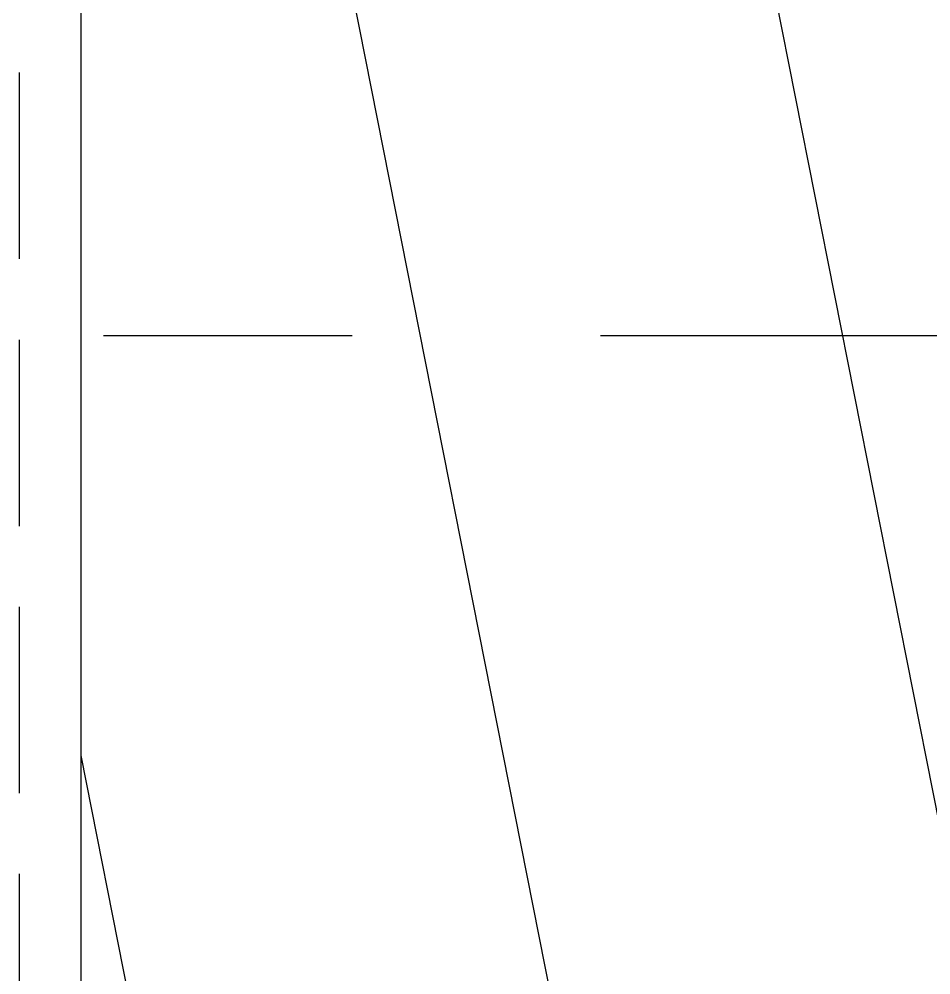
# Model space of a CAD drawing. Header units: millimetres. Extents: x -92759 to 184353, y -15225 to 86714.
# Drawn here: x -73608 to -72507, y 51569 to 52723 of the extents above; entities that cross this region are included whole.
import ezdxf

# ---------------------------------------------------------------- set-up
doc = ezdxf.new("R2010")
doc.units = ezdxf.units.MM
doc.linetypes.add('IDA - Grid Line', pattern=[2100, 1200, -300, 300, -300])
doc.linetypes.add('IDA - Hidden 065', pattern=[322.5, 225, -97.5])
doc.layers.add('0-1', color=9, linetype='Continuous')
doc.layers.add('A-_FLOR----_E', color=8, linetype='Continuous')
for name, color, linetype, true_color in [('A-_DETA----_E-6', 7, 'Continuous', 0x969696), ('A-_DETA----_E-7', 7, 'IDA - Hidden 065', 0x969696), ('S-_ANOTGRID_E-1', 9, 'IDA - Grid Line', 0x808080)]:
    doc.layers.add(name, color=color, linetype=linetype, true_color=true_color)

# ---------------------------------------------------------------- blocks, each defined once
blk = doc.blocks.new('A$Cb2bf8f38')
at = {"layer": 'A-_DETA----_E-6'}
for p, q in [((-29144.4, 17087.5), (-30600, 24446.3)), ((-29654.1, 17087.5), (-30600, 21869.6)), ((-30163.8, 17087.5), (-30600, 19292.9))]:
    blk.add_line(p, q, dxfattribs=at)
at = {"layer": 'A-_DETA----_E-7'}
blk.add_line((-30675, 28825), (-30675, -2425), dxfattribs=at)
at = {"layer": 'A-_FLOR----_E'}
blk.add_line((-30600, 7800), (-30600, 26375), dxfattribs=at)
at = {"layer": 'S-_ANOTGRID_E-1'}
for p, q in [((-30600, -20141.4), (-30600, 53272.8)), ((-38373.1, 19800), (13584.7, 19800))]:
    blk.add_line(p, q, dxfattribs=at)

msp = doc.modelspace()

# ---------------------------------------------------------------- block references
at = {"layer": '0-1'}
msp.add_blockref('A$Cb2bf8f38', (-42933, 32541.2), dxfattribs=at)

doc.saveas('drawing.dxf')
